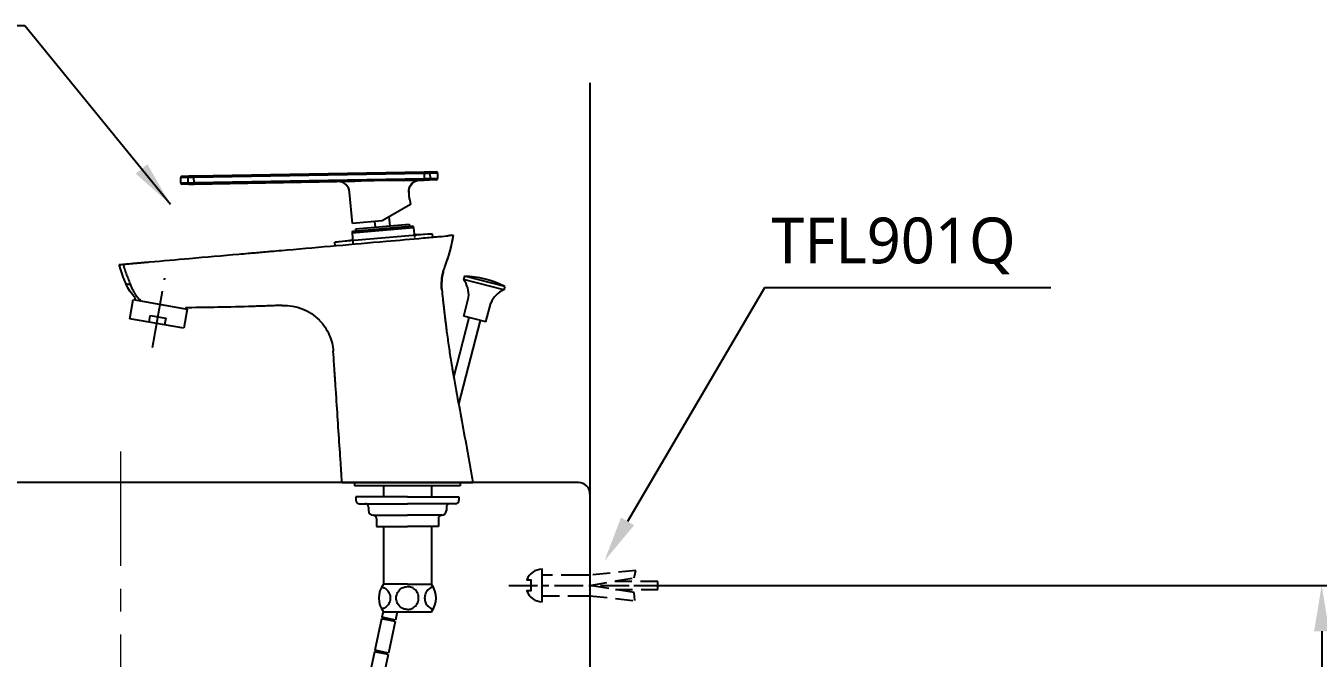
# Model space of a CAD drawing. Extents: x 2406 to 6050, y -78 to 2160.
# Drawn here: x 4870 to 5434, y 849 to 1125 of the extents above; entities that cross this region are included whole.
import ezdxf

# ---------------------------------------------------------------- set-up
doc = ezdxf.new("R2010")
doc.units = 0
doc.header["$LTSCALE"] = 20
doc.header["$MEASUREMENT"] = 0
doc.linetypes.add('CENTER', pattern=[2, 1.25, -0.25, 0.25, -0.25])
doc.linetypes.add('HIDDEN2', pattern=[0.1875, 0.125, -0.0625])
doc.layers.get('0').update_dxf_attribs({"linetype": 'CONTINUOUS'})
doc.layers.get('DEFPOINTS').update_dxf_attribs({"linetype": 'CONTINUOUS'})
for name, color, linetype in [('1', 1, 'CONTINUOUS'), ('30', 7, 'CONTINUOUS'), ('7', 7, 'CONTINUOUS')]:
    doc.layers.add(name, color=color, linetype=linetype)
doc.styles.get("Standard").update_dxf_attribs({"font": 'NanumGothic.ttf'})
doc.dimstyles.get("Standard").update_dxf_attribs({"dimtxt": 2.5, "dimasz": 2, "dimexe": 2, "dimexo": 1, "dimgap": 1.5, "dimtad": 1, "dimdec": 0, "dimlfac": 10, "dimrnd": 0.5, "dimzin": 0, "dimdsep": 46, "dimtxsty": 'Standard', "dimcen": 0, "dimclrt": 2, "dimadec": 0, "dimazin": 0, "dimtfac": 1, "dimtdec": 0, "dimtmove": 0, "dimatfit": 3, "dimfxl": 0, "dimtolj": 1, "dimtzin": 0, "dimarcsym": 0})

# ---------------------------------------------------------------- blocks, each defined once
blk = doc.blocks.new('*D80')
at = {"layer": '1', "color": 3, "lineweight": -2}
for p, q in [((5135.53, 880.42), (5455.76, 880.42)), ((5435.76, 860.42), (5435.76, 549.08)), ((5435.76, 185.42), (5435.76, 496.76)), ((5116.32, 165.42), (5455.76, 165.42))]:
    blk.add_line(p, q, dxfattribs=at)
at = {"layer": '1', "color": 3}
for points in [[(5432.43, 860.42), (5439.1, 860.42), (5435.76, 880.42)], [(5432.43, 185.42), (5439.1, 185.42), (5435.76, 165.42)]]:
    blk.add_solid(points, dxfattribs=at)
at = {"layer": 'DEFPOINTS', "color": 0}
for p in [(5135.53, 880.42, 0), (5116.32, 165.42, 0), (5435.76, 165.42)]:
    blk.add_point(p, dxfattribs=at)
at = {"layer": '1', "color": 2, "insert": (5435.76, 522.92), "char_height": 30, "attachment_point": 5}
blk.add_mtext('\\A1;715', dxfattribs=at)

msp = doc.modelspace()

# ---------------------------------------------------------------- linework, layer by layer
for p, q in [((5061.46, 1015.53, -9.25), (5061.09, 1014.08, -9.25)), ((5078.71, 1009.52, -9.25), (5061.09, 1014.08, -9.25)), ((5079.08, 1010.97, -9.25), (5061.46, 1015.53, -9.25)), ((5079.08, 1010.97, -9.25), (5078.71, 1009.52, -9.25)), ((5061.17, 998.05, -9.25), (5063.3, 1006.28, -9.25)), ((5070.85, 995.54, -9.25), (5072.98, 1003.77, -9.25)), ((5056.86, 971.36, -9.25), (5063.59, 997.42, -9.25)), ((5068.43, 996.17, -9.25), (5058.98, 959.62, -9.25)), ((5070.85, 995.54, -9.25), (5061.17, 998.05, -9.25))]:
    msp.add_line(p, q)
at = {"color": 1, "linetype": 'CENTER', "lineweight": 0, "ltscale": 2}
msp.add_line((4911.32, 938.99, -9.25), (4911.32, 669.81, -9.25), dxfattribs=at)
at = {"ltscale": 0.5}
for p, q in [((5008.06, 925.42, -9.25), (5065.17, 925.42, -9.25)), ((5013.55, 925.42, -9.25), (5013.55, 923.94, -9.25)), ((5013.55, 925.42, -9.25), (5059.68, 925.42, -9.25)), ((5059.68, 925.42, -9.25), (5059.68, 923.94, -9.25))]:
    msp.add_line(p, q, dxfattribs=at)
at = {"color": 7, "linetype": 'CENTER', "ltscale": 0.5}
msp.add_line((5080.88, 880.42, -9.25), (5135.53, 880.42, -9.25), dxfattribs=at)
at = {"color": 7, "linetype": 'HIDDEN2', "ltscale": 3}
for points in [[(5095.44, 875.92), (5111.25, 875.92), (5116.32, 875.92), (5135.94, 873.79), (5135.61, 877.29), (5116.32, 880.42), (5135.61, 883.82), (5136.27, 886.96), (5116.32, 884.92), (5111.25, 884.92), (5095.44, 884.92)], [(5127.41, 878.62), (5145.93, 878.62), (5145.89, 882.22), (5126.55, 882.22)]]:
    msp.add_lwpolyline(points, dxfattribs=at)
for centre, radius, start, end in [((5052.46, 1007.41, -9.25), 10.9, 354.0117, 37.7045), ((5060.03, 973.65, -9.25), 41.91, 62.9578, 88.0422), ((5083.02, 999.51, -9.25), 10.9, 113.2955, 156.9883)]:
    msp.add_arc(centre, radius, start, end)
at = {"layer": '1'}
msp.add_line((5116.32, 1100.03, -9.25), (5116.32, 165.42, -9.25), dxfattribs=at)
at = {"layer": '1', "color": 7, "linetype": 'Continuous'}
for p, q in [((5043.89, 1061.01, -9.25), (4943.41, 1059.26, -9.25)), ((5046.13, 1061.05, -9.25), (5043.89, 1061.01, -9.25)), ((5043.89, 1061.01, -9.25), (5043.9, 1060.51, -9.25)), ((5046.13, 1061.05, -9.25), (5049.19, 1061.11, -9.25)), ((4937.62, 1058.66, -9.25), (4940.73, 1058.71, -9.25)), ((4937.66, 1056.16, -9.25), (4937.62, 1058.66, -9.25)), ((4940.77, 1056.21, -9.25), (4937.66, 1056.16, -9.25)), ((4938.11, 1059.17, -9.25), (4941.17, 1059.22, -9.25)), ((4941.23, 1055.72, -9.25), (4938.17, 1055.67, -9.25)), ((4940.73, 1058.71, -9.25), (4943.42, 1058.76, -9.25)), ((4940.73, 1058.71, -9.25), (4940.77, 1056.21, -9.25)), ((4943.46, 1056.26, -9.25), (4940.77, 1056.21, -9.25)), ((4943.41, 1059.26, -9.25), (4941.17, 1059.22, -9.25)), ((4941.23, 1055.72, -9.25), (4943.47, 1055.76, -9.25)), ((4943.41, 1059.26, -9.25), (4943.42, 1058.76, -9.25)), ((4943.42, 1058.76, -9.25), (5043.9, 1060.51, -9.25)), ((4943.46, 1056.26, -9.25), (4943.42, 1058.76, -9.25)), ((5043.94, 1058.01, -9.25), (4943.46, 1056.26, -9.25)), ((4943.47, 1055.76, -9.25), (4943.46, 1056.26, -9.25)), ((4943.47, 1055.76, -9.25), (5013.66, 1056.99, -9.25)), ((5035.04, 1057.36, -9.25), (5043.95, 1057.51, -9.25)), ((5043.9, 1060.51, -9.25), (5046.59, 1060.56, -9.25)), ((5043.9, 1060.51, -9.25), (5043.94, 1058.01, -9.25)), ((5046.63, 1058.06, -9.25), (5043.94, 1058.01, -9.25)), ((5043.95, 1057.51, -9.25), (5043.94, 1058.01, -9.25)), ((5043.95, 1057.51, -9.25), (5046.19, 1057.55, -9.25)), ((5049.25, 1057.61, -9.25), (5046.19, 1057.55, -9.25)), ((5046.59, 1060.56, -9.25), (5049.7, 1060.61, -9.25)), ((5046.63, 1058.06, -9.25), (5046.59, 1060.56, -9.25)), ((5049.75, 1058.12, -9.25), (5046.63, 1058.06, -9.25)), ((5049.7, 1060.61, -9.25), (5049.75, 1058.12, -9.25)), ((5012.59, 1038.51, -9.25), (5011.38, 1052.29, -9.25)), ((5037.96, 1046.81, -9.25), (5025.54, 1039.64, -9.25)), ((5037.87, 1047.79, -9.25), (5037.96, 1046.81, -9.25)), ((5025.54, 1039.64, -9.25), (5012.59, 1038.51, -9.25)), ((5014.15, 1036.15, -9.25), (5037.36, 1038.18, -9.25)), ((5022.61, 1036.89, -9.25), (5022.4, 1039.37, -9.25)), ((5028.55, 1041.38, -9.25), (5028.89, 1037.44, -9.25)), ((5037.36, 1038.18, -9.25), (5037.45, 1037.18, -9.25)), ((5047.41, 1034.04, -9.25), (5004.97, 1030.33, -9.25)), ((5012.43, 1034.49, -9.25), (5025.88, 1035.67, -9.25)), ((5012.43, 1034.49, -9.25), (5012.83, 1030.01, -9.25)), ((5025.84, 1036.17, -9.25), (5012.89, 1035.04, -9.25)), ((5014.23, 1035.15, -9.25), (5014.15, 1036.15, -9.25)), ((5038.79, 1037.3, -9.25), (5025.84, 1036.17, -9.25)), ((5025.84, 1036.17, -9.25), (5025.88, 1035.67, -9.25)), ((5025.88, 1035.67, -9.25), (5039.33, 1036.85, -9.25)), ((5039.33, 1036.85, -9.25), (5039.72, 1032.36, -9.25)), ((5039.61, 1033.69, -9.25), (5047.41, 1034.04, -9.25)), ((5047.41, 1034.04, -9.25), (5047.54, 1032.56, -9.25)), ((5004.97, 1030.33, -9.25), (5012.71, 1031.34, -9.25)), ((5005.1, 1028.84, -9.25), (5004.97, 1030.33, -9.25)), ((4915.38, 996.92, -9.25), (4916.85, 1005.29, -9.25)), ((4916.85, 1005.29, -9.25), (4940.49, 1001.12, -9.25)), ((4917.64, 1005.15, -9.25), (4917.83, 1006.21, -9.25)), ((4940.49, 1001.12, -9.25), (4939.01, 992.75, -9.25)), ((4939.78, 1001.73, -9.25), (4939.7, 1001.26, -9.25)), ((4923.82, 995.43, -9.25), (4915.38, 996.92, -9.25)), ((4923.82, 995.43, -9.25), (4924.34, 998.39, -9.25)), ((4930.57, 994.24, -9.25), (4923.82, 995.43, -9.25)), ((4924.34, 998.39, -9.25), (4931.09, 997.2, -9.25)), ((4931.09, 997.2, -9.25), (4930.57, 994.24, -9.25)), ((4939.01, 992.75, -9.25), (4930.57, 994.24, -9.25)), ((5059.68, 923.94, -9.25), (5013.55, 923.94, -9.25))]:
    msp.add_line(p, q, dxfattribs=at)
at = {"layer": '1', "color": 3}
for p, q in [((5192.47, 1010.45, -9.25), (5132.72, 908.4, -9.25)), ((5317.45, 1010.45, -9.25), (5192.47, 1010.45, -9.25))]:
    msp.add_line(p, q, dxfattribs=at)
at = {"layer": '1', "color": 7, "linetype": 'Continuous'}
for centre, radius, start, end in [((5049.2, 1060.61, -9.25), 0.5, 1.0002, 91), ((4938.12, 1058.67, -9.25), 0.5, 91, 181.0002), ((4938.16, 1056.17, -9.25), 0.5, 181.0002, 271), ((5006.4, 1051.86, -9.25), 5, 4.7602, 91), ((5049.25, 1058.11, -9.25), 0.5, 271, 1.0002), ((5012.93, 1034.54, -9.25), 0.5, 95.0001, 185.0001), ((5038.83, 1036.8, -9.25), 0.5, 5.0001, 95.0001), ((5073.01, 1011.8, -9.25), 21.5, 165.6453, 185.9285)]:
    msp.add_arc(centre, radius, start, end, dxfattribs=at)
at = {"layer": '1', "color": 7, "linetype": 'Continuous', "extrusion": (0, 0, -1)}
msp.add_arc((-4929.44, 1018.63, 9.25), 17, 313.0775, 337.3249, dxfattribs=at)
for centre, major_axis, ratio, start_param, end_param in [((5046.14, 1060.55, -9.25), (0.009, -0.5), 0.896618, 3.141593, 4.712389), ((4941.18, 1058.72, -9.25), (-0.009, 0.5), 0.896618, 4.712389, 6.283185), ((4941.22, 1056.22, -9.25), (-0.009, 0.5), 0.896618, 3.141593, 4.712389), ((5042.09, 1052.48, -9.25), (-0.09, 5), 0.978413, 4.644078, 6.283185), ((5042.24, 1052.48, -9.25), (0.09, -5), 0.999997, 1.661177, 3.141788), ((5046.19, 1058.05, -9.25), (0.009, -0.5), 0.896618, 4.712389, 6.283185), ((5073.01, 1011.8, -9.25), (-20.72, 5.74), 0.999735, 5.90924, 6.283198), ((5073.01, 1011.8, -9.25), (20.72, -5.74), 0.999735, 3.138968, 3.239203), ((5073.01, 1011.8, -9.25), (-20.72, 5.74), 0.999735, 0.000013, 0.09761), ((4982.78, 981.27, -9.25), (-19.98, 7.94), 1, 1.153489, 1.989306)]:
    msp.add_ellipse(centre, major_axis=major_axis, ratio=ratio, start_param=start_param, end_param=end_param, dxfattribs=at)
at = {"layer": '1', "color": 7, "linetype": 'Continuous'}
for points, knots in [([(5035.04, 1057.36, -9.25), (5033.69, 1057.34, -9.25), (5032.34, 1057.33, -9.25), (5029.36, 1057.33, -9.25), (5027.73, 1057.33, -9.25), (5025.52, 1057.3, -9.25), (5024.95, 1057.3, -9.25), (5023.28, 1057.27, -9.25), (5022.2, 1057.24, -9.25), (5019.56, 1057.16, -9.25), (5018.01, 1057.11, -9.25), (5015.52, 1057.03, -9.25), (5014.59, 1057, -9.25), (5013.66, 1056.99, -9.25)], [0, 0, 0, 0, 0.189442, 0.189442, 0.41846, 0.41846, 0.499035, 0.499035, 0.651444, 0.651444, 0.869304, 0.869304, 1, 1, 1, 1]), ([(5037.26, 1052.87, -9.25), (5037.25, 1052.71, -9.25), (5037.23, 1052.53, -9.25), (5037.22, 1052.24, -9.25), (5037.22, 1052.15, -9.25), (5037.22, 1052.05, -9.25)], [0, 0, 0, 0, 0.685434, 0.685434, 1, 1, 1, 1]), ([(5037.22, 1052.05, -9.25), (5037.22, 1051.85, -9.25), (5037.22, 1051.62, -9.25), (5037.23, 1051.07, -9.25), (5037.26, 1050.73, -9.25), (5037.33, 1050.07, -9.25), (5037.38, 1049.75, -9.25), (5037.49, 1049.17, -9.25), (5037.55, 1048.89, -9.25), (5037.67, 1048.42, -9.25), (5037.73, 1048.22, -9.25), (5037.82, 1047.92, -9.25), (5037.85, 1047.82, -9.25), (5037.87, 1047.76, -9.25), (5037.88, 1047.75, -9.25), (5037.88, 1047.75, -9.25)], [0, 0, 0, 0, 0.114939, 0.114939, 0.279354, 0.279354, 0.440312, 0.440312, 0.602681, 0.602681, 0.769066, 0.769066, 0.935927, 0.935927, 1, 1, 1, 1]), ([(5043.58, 1032.21, -9.25), (5045.9, 1032.41, -9.25), (5048.21, 1032.61, -9.25), (5052.13, 1032.96, -9.25), (5053.61, 1033.09, -9.25), (5054.25, 1033.14, -9.25)], [0, 0, 0, 0, 0.5, 0.5, 1, 1, 1, 1]), ([(5052.95, 1019.53, -9.25), (5053.8, 1021.74, -9.25), (5054.54, 1024.01, -9.25), (5055.8, 1028.63, -9.25), (5056.31, 1030.98, -9.25), (5056.7, 1033.36, -9.25)], [0, 0, 0, 0, 0.496999, 0.496999, 1, 1, 1, 1]), ([(5052.95, 1019.53, -9.25), (5053.37, 1020.69, -9.25), (5054.35, 1023.35, -9.25), (5055.68, 1027.95, -9.25), (5056.34, 1031.44, -9.25), (5056.7, 1033.36, -9.25)], [0, 0, 0, 0, 0.258132, 0.59147, 1, 1, 1, 1]), ([(5056.7, 1033.36, -9.25), (5056.7, 1033.36, -9.25), (5056.69, 1033.36, -9.25), (5056.59, 1033.35, -9.25), (5056.08, 1033.3, -9.25), (5054.89, 1033.2, -9.25), (5054.59, 1033.17, -9.25), (5054.25, 1033.14, -9.25)], [0, 0, 0, 0, 0.08327, 0.08327, 0.791492, 0.791492, 1, 1, 1, 1]), ([(4979.24, 1026.58, -9.25), (4980.86, 1026.72, -9.25), (4989.67, 1027.49, -9.25), (5005.69, 1028.89, -9.25), (5025.51, 1030.63, -9.25), (5038.14, 1031.73, -9.25), (5043.58, 1032.21, -9.25)], [0, 0, 0, 0, 0.075728, 0.411101, 0.746475, 1, 1, 1, 1]), ([(4912.45, 1020.74, -9.25), (4912.52, 1020.74, -9.25), (4912.69, 1020.76, -9.25), (4913.15, 1020.8, -9.25), (4913.92, 1020.87, -9.25), (4915.13, 1020.97, -9.25), (4916.59, 1021.1, -9.25), (4918.25, 1021.24, -9.25), (4920.07, 1021.4, -9.25), (4921.99, 1021.57, -9.25), (4923.32, 1021.69, -9.25), (4923.98, 1021.75, -9.25)], [0, 0, 0, 0, 0.0625, 0.125, 0.25, 0.375001, 0.500001, 0.625002, 0.750002, 0.875003, 1, 1, 1, 1]), ([(4923.98, 1021.75, -9.25), (4929.82, 1022.26, -9.25), (4942.85, 1023.4, -9.25), (4957.24, 1024.66, -9.25), (4965.79, 1025.4, -9.25), (4967.15, 1025.52, -9.25)], [0, 0, 0, 0, 0.40612, 0.905778, 1, 1, 1, 1]), ([(4967.15, 1025.52, -9.25), (4968.15, 1025.61, -9.25), (4970.17, 1025.79, -9.25), (4972.18, 1025.96, -9.25), (4974.2, 1026.14, -9.25), (4976.21, 1026.32, -9.25), (4978.23, 1026.49, -9.25), (4979.24, 1026.58, -9.25)], [0, 0, 0, 0, 0.25, 0.5, 0.5, 0.75, 1, 1, 1, 1]), ([(4913.75, 1012.08, -9.25), (4913.57, 1012.51, -9.25), (4912.44, 1015.29, -9.25), (4911.49, 1018.15, -9.25), (4910.83, 1020.59, -9.25)], [0, 0, 0, 0, 0.156198, 1, 1, 1, 1]), ([(4912.45, 1020.74, -9.25), (4912.57, 1020.35, -9.25), (4912.8, 1019.58, -9.25), (4913.32, 1018.05, -9.25), (4914.01, 1016.16, -9.25), (4914.74, 1014.29, -9.25), (4915.32, 1012.82, -9.25), (4915.61, 1012.1, -9.25), (4915.75, 1011.75, -9.25)], [0, 0, 0, 0, 0.125141, 0.250269, 0.500039, 0.749324, 0.878915, 1, 1, 1, 1]), ([(4915.75, 1011.75, -9.25), (4915.48, 1011.79, -9.25), (4914.96, 1011.87, -9.25), (4914.41, 1011.96, -9.25), (4914.02, 1012.03, -9.25), (4913.79, 1012.07, -9.25), (4913.77, 1012.08, -9.25), (4913.75, 1012.08, -9.25)], [0, 0, 0, 0, 0.213571, 0.420827, 0.621286, 0.814487, 1, 1, 1, 1]), ([(4920.41, 1004.62, -9.25), (4920.34, 1004.68, -9.25), (4920.14, 1004.86, -9.25), (4919.81, 1005.18, -9.25), (4919.41, 1005.6, -9.25), (4919.02, 1006.04, -9.25), (4918.63, 1006.53, -9.25), (4918.31, 1006.96, -9.25), (4918.06, 1007.32, -9.25), (4917.87, 1007.6, -9.25), (4917.68, 1007.89, -9.25), (4917.5, 1008.19, -9.25), (4917.31, 1008.5, -9.25), (4917.07, 1008.92, -9.25), (4916.77, 1009.48, -9.25), (4916.42, 1010.18, -9.25), (4916.09, 1010.91, -9.25), (4915.87, 1011.44, -9.25), (4915.75, 1011.73, -9.25), (4915.75, 1011.75, -9.25)], [0, 0, 0, 0, 0.041033, 0.120442, 0.19985, 0.279258, 0.358666, 0.438074, 0.477778, 0.517483, 0.557187, 0.596891, 0.636595, 0.676299, 0.755707, 0.835115, 0.914523, 0.993932, 1, 1, 1, 1]), ([(5051.62, 1009.58, -9.25), (5051.76, 1008.29, -9.25), (5051.95, 1006.44, -9.25), (5052.22, 1004.03, -9.25), (5052.38, 1002.63, -9.25), (5052.5, 1001.51, -9.25), (5052.63, 1000.38, -9.25), (5052.8, 998.98, -9.25), (5053, 997.3, -9.25), (5053.21, 995.61, -9.25), (5053.42, 993.93, -9.25), (5053.85, 990.57, -9.25), (5054.54, 985.53, -9.25), (5055.39, 979.94, -9.25), (5056.04, 976.04, -9.25), (5056.43, 973.81, -9.25), (5056.82, 971.58, -9.25), (5057.31, 968.8, -9.25), (5058.51, 962.13, -9.25), (5060.37, 952.12, -9.25), (5062.43, 941.01, -9.25), (5063.99, 932.1, -9.25), (5064.78, 927.65, -9.25), (5065.17, 925.42, -9.25)], [0, 0, 0, 0, 0.045536, 0.065421, 0.085305, 0.095248, 0.10519, 0.125075, 0.144959, 0.164844, 0.184729, 0.204613, 0.284152, 0.363691, 0.40346, 0.423345, 0.443229, 0.482999, 0.522768, 0.681845, 0.840923, 0.920461, 1, 1, 1, 1]), ([(4969.18, 1002.31, -9.25), (4964.05, 1002.16, -9.25), (4958.92, 1002.03, -9.25), (4949.51, 1001.85, -9.25), (4945.23, 1001.79, -9.25), (4940.96, 1001.75, -9.25)], [0, 0, 0, 0, 0.545544, 0.545544, 1, 1, 1, 1]), ([(4981.32, 1002.73, -9.25), (4980.31, 1002.69, -9.25), (4978.29, 1002.62, -9.25), (4976.26, 1002.54, -9.25), (4974.24, 1002.47, -9.25), (4972.21, 1002.41, -9.25), (4970.19, 1002.34, -9.25), (4969.18, 1002.31, -9.25)], [0, 0, 0, 0, 0.25, 0.5, 0.5, 0.75, 1, 1, 1, 1]), ([(4998.15, 996.3, -9.25), (5000.02, 994.4, -9.25), (5001.5, 992.15, -9.25), (5003.52, 987.49, -9.25), (5004.07, 985.07, -9.25), (5004.23, 982.78, -9.25)], [0, 0, 0, 0, 0.5, 0.5, 1, 1, 1, 1]), ([(5008.06, 925.42, -9.25), (5007.91, 927.57, -9.25), (5007.63, 931.87, -9.25), (5007.06, 940.45, -9.25), (5006.34, 951.19, -9.25), (5005.7, 960.86, -9.25), (5005.27, 967.3, -9.25), (5005.1, 969.98, -9.25), (5004.95, 972.13, -9.25), (5004.81, 974.28, -9.25), (5004.57, 977.83, -9.25), (5004.36, 980.84, -9.25), (5004.23, 982.78, -9.25)], [0, 0, 0, 0, 0.112309, 0.224617, 0.449235, 0.673852, 0.730007, 0.786161, 0.814238, 0.842315, 0.89847, 1, 1, 1, 1]), ([(5008.06, 925.42, -9.25), (5008.06, 925.42, -9.25), (5008.1, 925.42, -9.25), (5008.27, 925.42, -9.25), (5008.43, 925.42, -9.25), (5008.7, 925.42, -9.25), (5008.9, 925.42, -9.25), (5009.3, 925.42, -9.25), (5010.04, 925.42, -9.25), (5011.15, 925.42, -9.25), (5012.5, 925.42, -9.25), (5014.06, 925.42, -9.25), (5015.83, 925.42, -9.25), (5017.78, 925.42, -9.25), (5020.62, 925.42, -9.25), (5023.76, 925.42, -9.25), (5027.14, 925.42, -9.25), (5029.34, 925.42, -9.25), (5031.13, 925.42, -9.25), (5032.94, 925.42, -9.25), (5036.16, 925.42, -9.25), (5039.89, 925.42, -9.25), (5043.57, 925.42, -9.25), (5047.19, 925.42, -9.25), (5051.51, 925.42, -9.25), (5056.14, 925.42, -9.25), (5060.02, 925.42, -9.25), (5062.45, 925.42, -9.25), (5063.68, 925.42, -9.25), (5064.23, 925.42, -9.25), (5064.92, 925.42, -9.25), (5065.17, 925.42, -9.25), (5065.17, 925.42, -9.25)], [0, 0, 0, 0, 0.03125, 0.03125, 0.0625, 0.070313, 0.078125, 0.09375, 0.125, 0.15625, 0.1875, 0.21875, 0.25, 0.28125, 0.3125, 0.375, 0.40625, 0.4375, 0.453125, 0.46875, 0.5, 0.5625, 0.59375, 0.625, 0.6875, 0.75, 0.8125, 0.875, 0.90625, 0.921875, 0.9375, 1, 1, 1, 1])]:
    msp.add_open_spline(points, degree=3, knots=knots, dxfattribs=at)
for points, degree in [([(4910.83, 1020.59, -9.25), (4910.83, 1020.59, -9.25), (4911.37, 1020.64, -9.25), (4912.45, 1020.74, -9.25)], 3), ([(5052.29, 1017.54, -9.25), (5052.18, 1017.13, -9.25)], 1), ([(4940.96, 1001.74, -9.25), (4940.57, 1001.74, -9.25), (4940.17, 1001.74, -9.25), (4939.78, 1001.73, -9.25)], 3), ([(4981.94, 1002.76, -9.25), (4981.73, 1002.75, -9.25), (4981.53, 1002.74, -9.25), (4981.32, 1002.73, -9.25)], 3)]:
    msp.add_open_spline(points, degree=degree, dxfattribs=at)
at = {"layer": '1', "color": 1, "linetype": 'CENTER'}
msp.add_open_spline([(4925.35, 984.39, -9.25), (4926.22, 989.32, -9.25), (4930.69, 1014.66, -9.25)], degree=1, knots=[0, 0, 0.162682, 1, 1], dxfattribs=at)
at = {"layer": '1', "color": 3}
msp.add_solid([(5135.6, 906.72, -9.25), (5129.85, 910.09, -9.25), (5122.62, 891.14, -9.25)], dxfattribs=at)
at = {"layer": '30', "color": 7, "linetype": 'Continuous'}
msp.add_open_spline([(5062.34, 925.42, -9.25), (5061.61, 925.42, -9.25), (5059.83, 925.42, -9.25), (5055.39, 925.42, -9.25), (5053.22, 925.42, -9.25), (5048.34, 925.42, -9.25), (5045.68, 925.42, -9.25), (5037.21, 925.42, -9.25), (5031.12, 925.42, -9.25), (5023.14, 925.42, -9.25), (5020.72, 925.42, -9.25), (5015.81, 925.42, -9.25), (5013.35, 925.42, -9.25), (5010.89, 925.42, -9.25)], degree=3, knots=[0, 0, 0, 0, 0.199896, 0.199896, 0.333247, 0.333247, 0.466597, 0.466597, 0.733299, 0.733299, 0.866649, 0.866649, 1, 1, 1, 1], dxfattribs=at)
at = {"layer": '7'}
for p, q in [((5111.32, 925.42, -9.25), (4636.32, 925.42, -9.25)), ((5008.84, 925.42, -9.25), (5038, 925.42, -9.25)), ((5010.23, 925.42, -9.25), (5061, 925.42, -9.25)), ((5038, 925.42, -9.25), (5059.61, 925.42, -9.25)), ((5059.61, 925.42, -9.25), (5040.61, 925.42, -9.25)), ((5044.69, 925.42, -9.25), (5043.68, 925.42, -9.25)), ((5045.89, 925.42, -9.25), (5044.69, 925.42, -9.25)), ((5026.11, 923.94, -9.25), (5026.11, 919.14, -9.25)), ((5047.11, 923.94, -9.25), (5047.11, 919.14, -9.25)), ((5116.32, 920.42, -9.25), (5116.32, 800.42, -9.25)), ((5014.11, 919.14, -9.25), (5014.11, 917.64, -9.25)), ((5036.61, 919.14, -9.25), (5014.11, 919.14, -9.25)), ((5015.61, 916.14, -9.25), (5018.11, 916.14, -9.25)), ((5018.11, 916.14, -9.25), (5036.61, 916.14, -9.25)), ((5019.61, 914.64, -9.25), (5019.61, 913.14, -9.25)), ((5036.61, 919.14, -9.25), (5059.11, 919.14, -9.25)), ((5055.11, 916.14, -9.25), (5036.61, 916.14, -9.25)), ((5053.61, 914.64, -9.25), (5053.61, 913.14, -9.25)), ((5057.61, 916.14, -9.25), (5055.11, 916.14, -9.25)), ((5059.11, 919.14, -9.25), (5059.11, 917.64, -9.25)), ((5021.61, 911.14, -9.25), (5036.61, 911.14, -9.25)), ((5023.11, 909.64, -9.25), (5023.11, 906.14, -9.25)), ((5051.61, 911.14, -9.25), (5036.61, 911.14, -9.25)), ((5050.11, 909.64, -9.25), (5050.11, 906.14, -9.25)), ((5023.11, 906.14, -9.25), (5036.61, 906.14, -9.25)), ((5026.11, 906.14, -9.25), (5026.11, 880.92, -9.25)), ((5050.11, 906.14, -9.25), (5036.61, 906.14, -9.25)), ((5047.11, 906.14, -9.25), (5047.11, 880.92, -9.25)), ((5036.61, 880.92, -9.25), (5026.11, 880.92, -9.25)), ((5036.61, 880.92, -9.25), (5047.11, 880.92, -9.25)), ((5026.02, 869.06, -9.25), (5025.48, 866.55, -9.25)), ((5026.11, 868.92, -9.25), (5047.11, 868.92, -9.25)), ((5032.12, 868.92, -9.25), (5031.35, 865.3, -9.25)), ((5025.34, 865.87, -9.25), (5022.43, 852.17, -9.25)), ((5031.21, 864.62, -9.25), (5025.34, 865.87, -9.25)), ((5031.35, 865.3, -9.25), (5025.48, 866.55, -9.25)), ((5025.83, 865.76, -9.25), (5025.97, 866.45, -9.25)), ((5031.21, 864.62, -9.25), (5028.3, 850.92, -9.25)), ((5030.72, 864.72, -9.25), (5030.86, 865.41, -9.25)), ((5028.3, 850.92, -9.25), (5022.43, 852.17, -9.25)), ((5022.77, 851.38, -9.25), (5022.92, 852.07, -9.25)), ((5022.28, 851.49, -9.25), (5019.37, 837.79, -9.25)), ((5028.15, 850.24, -9.25), (5022.28, 851.49, -9.25)), ((5028.15, 850.24, -9.25), (5025.24, 836.54, -9.25)), ((5027.66, 850.34, -9.25), (5027.81, 851.03, -9.25))]:
    msp.add_line(p, q, dxfattribs=at)
msp.add_lwpolyline([(5095.44, 873.33), (5095.44, 887.51, 0.316317), (5088.77, 882.82), (5090.56, 882.82), (5090.56, 878.02), (5088.77, 878.02, 0.316317)], format="xyb", close=True, dxfattribs=at)
at = {"layer": '7', "elevation": -9.25}
for points in [[(5025.37, 879.78, -0.038645), (5026.08, 879.54, -0.099233), (5027.67, 878.46, -0.097724), (5028.73, 876.84, -0.096683), (5029.11, 874.92, -0.096683), (5028.73, 873, -0.097724), (5027.67, 871.39, -0.099233), (5026.08, 870.3, -0.038645), (5025.37, 870.07, -0.100326)], [(5036.61, 869.92, -0.100326), (5034.74, 870.3, -0.099233), (5033.15, 871.39, -0.097724), (5032.09, 873, -0.096683), (5031.72, 874.92, -0.096683), (5032.09, 876.84, -0.097724), (5033.15, 878.46, -0.099233), (5034.74, 879.54, -0.100326), (5036.61, 879.92)], [(5036.61, 869.92, 0.100326), (5038.48, 870.3, 0.099233), (5040.08, 871.39, 0.097724), (5041.14, 873, 0.096683), (5041.51, 874.92, 0.096683), (5041.14, 876.84, 0.097724), (5040.08, 878.46, 0.099233), (5038.48, 879.54, 0.100326), (5036.61, 879.92)], [(5047.86, 879.78, 0.038645), (5047.15, 879.54, 0.099233), (5045.56, 878.46, 0.097724), (5044.5, 876.84, 0.096683), (5044.12, 874.92, 0.096683), (5044.5, 873, 0.097724), (5045.56, 871.39, 0.099233), (5047.15, 870.3, 0.038645), (5047.86, 870.07, 0.100326)]]:
    msp.add_lwpolyline(points, format="xyb", dxfattribs=at)
at = {"layer": '7'}
for centre, radius, start, end in [((5111.32, 920.42, -9.25), 5, 0, 90), ((5015.61, 917.64, -9.25), 1.5, 180, 270), ((5018.11, 914.64, -9.25), 1.5, 0, 90), ((5055.11, 914.64, -9.25), 1.5, 90, 180), ((5057.61, 917.64, -9.25), 1.5, 270, 0), ((5021.61, 913.14, -9.25), 2, 180, 270), ((5021.61, 909.64, -9.25), 1.5, 0, 90), ((5051.61, 909.64, -9.25), 1.5, 90, 180), ((5051.61, 913.14, -9.25), 2, 270, 0), ((5034.11, 874.92, -9.25), 10, 143.1301, 216.8699), ((5034.11, 874.92, -9.25), 10, 143.1301, 216.8699), ((5039.11, 874.92, -9.25), 10, 323.1301, 36.8699)]:
    msp.add_arc(centre, radius, start, end, dxfattribs=at)

# ---------------------------------------------------------------- texts
at = {"layer": '1', "color": 2, "insert": (5248.81, 1028.74, -9.25), "char_height": 20, "attachment_point": 5}
msp.add_mtext('TFL901Q', dxfattribs=at)

# ---------------------------------------------------------------- dimensions: what is measured, and where the dimension line sits
at = {"layer": '1'}
dim = msp.add_linear_dim(base=(5435.76, 165.42, -9.25), p1=(5135.53, 880.42, -9.25), p2=(5116.32, 165.42, -9.25), angle=90, dimstyle='Standard', override={"dimtxt": 30, "dimasz": 20, "dimexe": 20, "dimexo": 0, "dimgap": 10, "dimtih": 1, "dimtoh": 1, "dimlfac": 1, "dimzin": 8, "dimclrd": 3, "dimclre": 3, "dimfxl": 1.25, "dimarcsym": 1}, dxfattribs=at)
dim.commit()
dim.dimension.update_dxf_attribs({"geometry": '*D80', "text_midpoint": (5435.76, 522.92, -9.25), "dimtype": 160})

# ---------------------------------------------------------------- leaders
msp.add_leader([(4933.16, 1046.86, -9.25), (4869.64, 1124.87, -9.25), (4700.24, 1124.87, -9.25)], dimstyle='Standard', override={"dimtxt": 20, "dimasz": 20, "dimexe": 20, "dimexo": 0, "dimgap": 10, "dimtad": 0, "dimlfac": 1, "dimzin": 8, "dimclrd": 3, "dimclre": 3}, dxfattribs=at)

doc.saveas('drawing.dxf')
